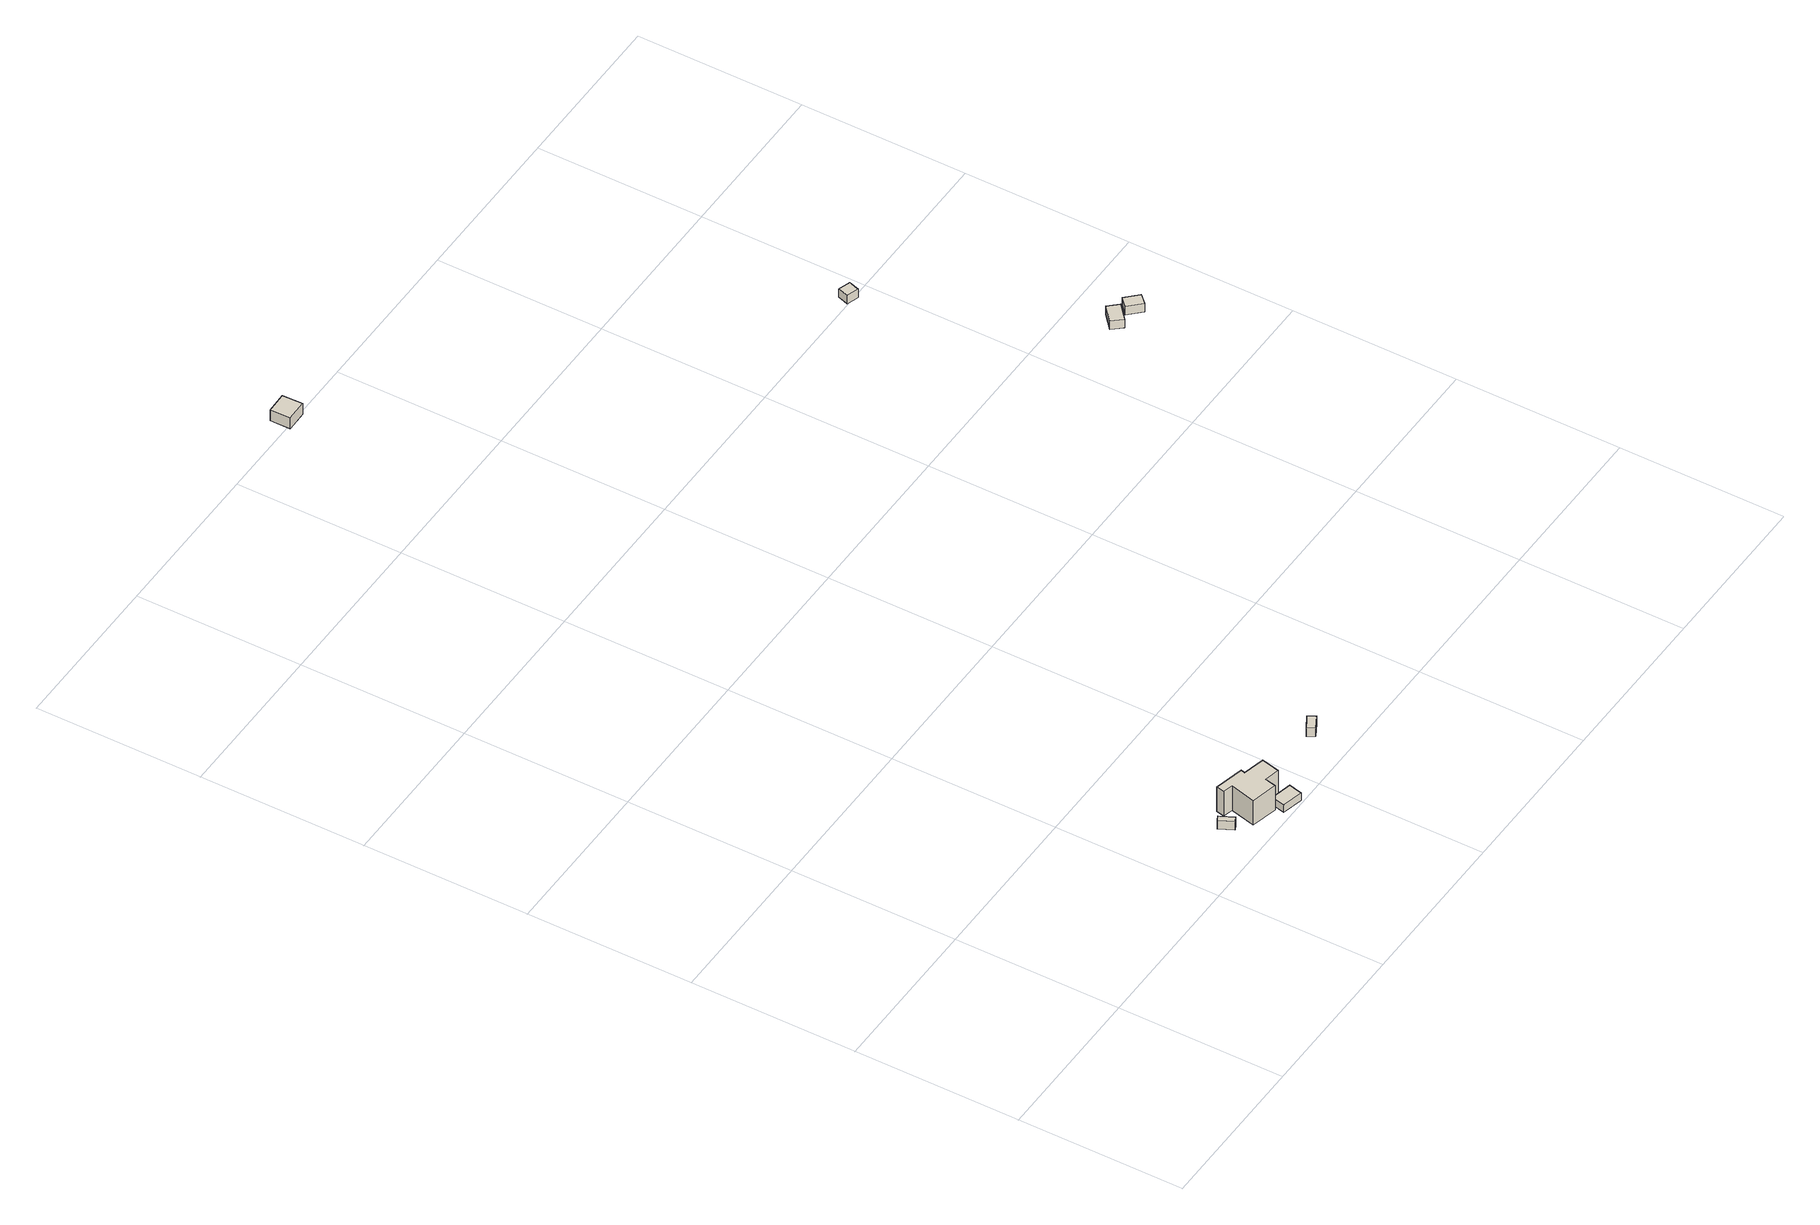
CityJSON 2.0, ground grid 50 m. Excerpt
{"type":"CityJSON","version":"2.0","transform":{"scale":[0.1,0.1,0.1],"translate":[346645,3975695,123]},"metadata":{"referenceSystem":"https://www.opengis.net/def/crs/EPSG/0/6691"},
"CityObjects":{
"building1":{"type":"Building","attributes":{"土砂災害警戒区域.現象区分":"1","土砂災害警戒区域.区域区分":"1","measuredHeight":3},"geometry":[{"type":"Solid","lod":"1","boundaries":[[[[0,1,2,3]],[[2,4,5,3]],[[1,6,4,2]],[[0,7,6,1]],[[3,5,7,0]],[[4,6,7,5]]]]}]},
"building2":{"type":"Building","attributes":{"measuredHeight":4.3},"geometry":[{"type":"Solid","lod":"1","boundaries":[[[[8,9,10,11]],[[10,12,13,11]],[[9,14,12,10]],[[8,15,14,9]],[[11,13,15,8]],[[12,14,15,13]]]]}]},
"building3":{"type":"Building","attributes":{"土砂災害警戒区域.現象区分":"1","土砂災害警戒区域.区域区分":"2","measuredHeight":10.7},"geometry":[{"type":"Solid","lod":"1","boundaries":[[[[16,17,18,19,20,21,22,23,24,25]],[[24,26,27,25]],[[23,28,26,24]],[[22,29,28,23]],[[21,30,29,22]],[[20,31,30,21]],[[19,32,31,20]],[[18,33,32,19]],[[17,34,33,18]],[[16,35,34,17]],[[25,27,35,16]],[[26,28,29,30,31,32,33,34,35,27]]]]}]},
"building4":{"type":"Building","attributes":{"土砂災害警戒区域.現象区分":"1","土砂災害警戒区域.区域区分":"1","measuredHeight":2.6},"geometry":[{"type":"Solid","lod":"1","boundaries":[[[[36,37,38,39]],[[38,40,41,39]],[[37,42,40,38]],[[36,43,42,37]],[[39,41,43,36]],[[40,42,43,41]]]]}]},
"building5":{"type":"Building","attributes":{"土砂災害警戒区域.現象区分":"1","土砂災害警戒区域.区域区分":"2","measuredHeight":3},"geometry":[{"type":"Solid","lod":"1","boundaries":[[[[44,45,46,47]],[[46,48,49,47]],[[45,50,48,46]],[[44,51,50,45]],[[47,49,51,44]],[[48,50,51,49]]]]}]},
"building6":{"type":"Building","attributes":{"measuredHeight":3},"geometry":[{"type":"Solid","lod":"1","boundaries":[[[[52,53,54,55]],[[54,56,57,55]],[[53,58,56,54]],[[52,59,58,53]],[[55,57,59,52]],[[56,58,59,57]]]]}]},
"building7":{"type":"Building","attributes":{"measuredHeight":3},"geometry":[{"type":"Solid","lod":"1","boundaries":[[[[60,61,62,63]],[[62,64,65,63]],[[61,66,64,62]],[[60,67,66,61]],[[63,65,67,60]],[[64,66,67,65]]]]}]},
"building8":{"type":"Building","attributes":{"measuredHeight":3},"geometry":[{"type":"Solid","lod":"1","boundaries":[[[[68,69,70,71]],[[70,72,73,71]],[[69,74,72,70]],[[68,75,74,69]],[[71,73,75,68]],[[72,74,75,73]]]]}]}
},
"vertices":[
[732,146,7],[753,104,7],[737,96,7],[716,138,7],[737,96,37],[716,138,37],[753,104,37],[732,146,37],
[73,2600,825],[75,2539,825],[11,2537,825],[10,2598,825],[11,2537,864],[10,2598,864],[75,2539,864],[73,2600,864],
[907,68,10],[862,78,10],[854,45,10],[775,64,10],[794,140,10],[765,148,10],[770,172,10],[858,151,10],[855,139,10],[920,123,10],[855,139,97],[920,123,97],[858,151,97],[770,172,97],[765,148,97],[794,140,97],[775,64,97],[854,45,97],[862,78,97],[907,68,97],
[930,47,11],[920,6,11],[857,21,11],[866,62,11],[857,21,37],[866,62,37],[920,6,37],[930,47,37],
[1174,144,12],[1186,122,12],[1146,100,12],[1133,121,12],[1146,100,42],[1133,121,42],[1186,122,42],[1174,144,42],
[1498,1739,519],[1487,1707,519],[1452,1718,519],[1462,1751,519],[1452,1718,549],[1462,1751,549],[1487,1707,549],[1498,1739,549],
[2052,1296,208],[2078,1267,208],[2034,1228,208],[2008,1257,208],[2034,1228,238],[2008,1257,238],[2078,1267,238],[2052,1296,238],
[2138,1240,208],[2113,1215,208],[2077,1252,208],[2102,1276,208],[2077,1252,238],[2102,1276,238],[2113,1215,238],[2138,1240,238]
]}
